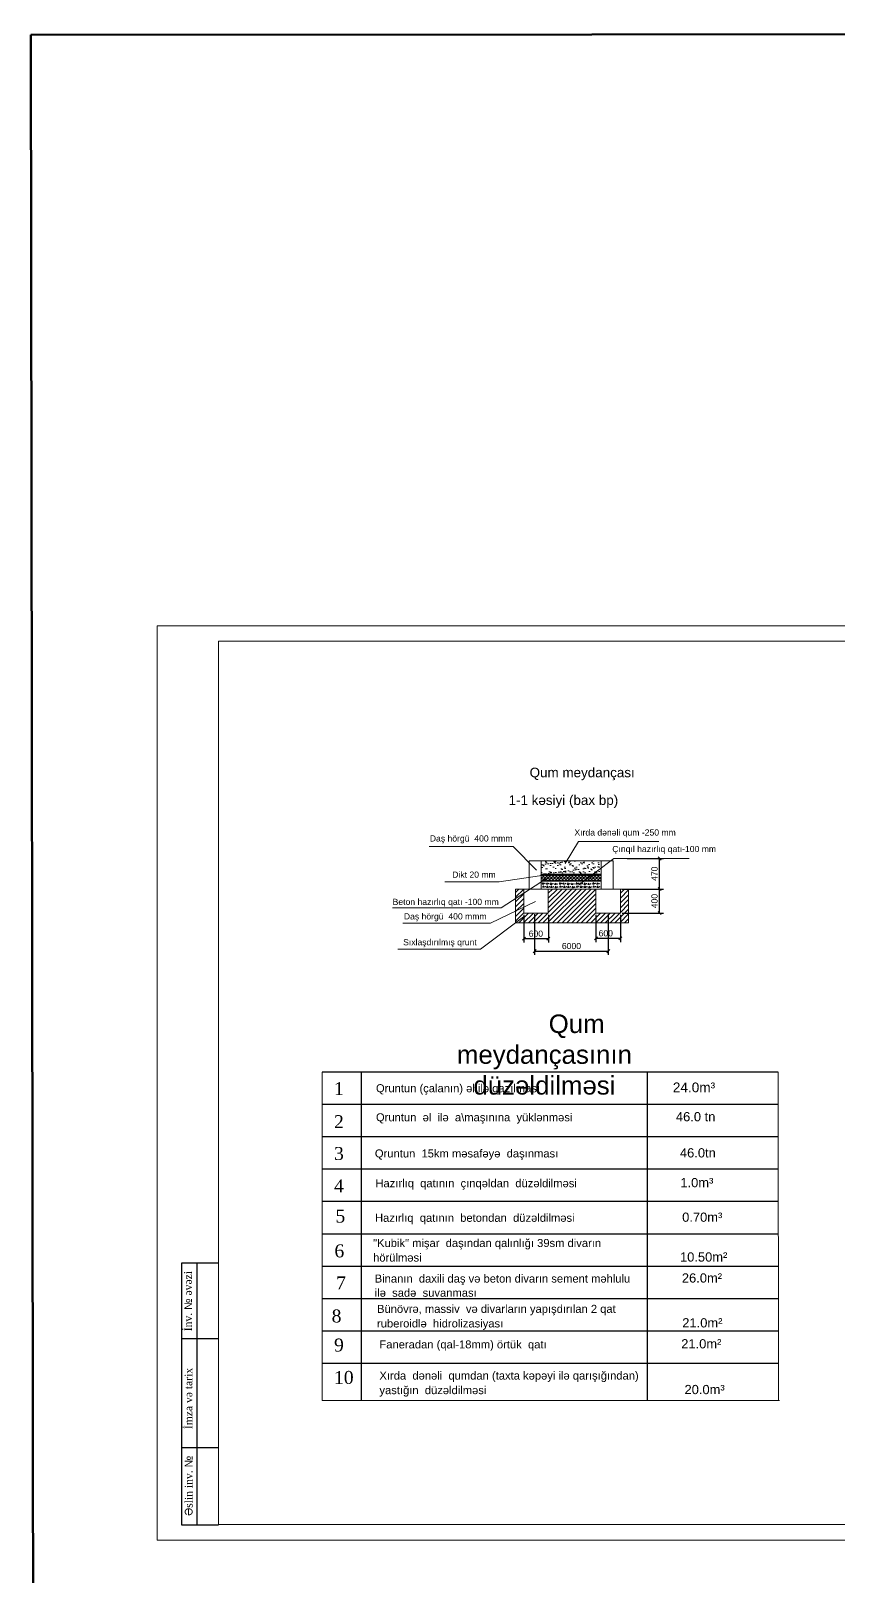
# Model space of a CAD drawing. Header units: feet. Extents: x 3381 to 683784, y 675186 to 4376258.
# Drawn here: x 680885 to 681147, y 4375556 to 4376057 of the extents above; entities that cross this region are included whole.
import ezdxf

# ---------------------------------------------------------------- set-up
doc = ezdxf.new("R2010")
doc.units = ezdxf.units.FT
doc.header["$MEASUREMENT"] = 0
doc.header["$PDMODE"] = 34
doc.header["$PDSIZE"] = 0.01
doc.linetypes.add('DUZ', pattern=[0])
doc.layers.get('0').update_dxf_attribs({"linetype": 'CONTINUOUS'})
doc.layers.get('Defpoints').update_dxf_attribs({"linetype": 'CONTINUOUS'})
for name, color, linetype in [('Layer8', 7, 'CONTINUOUS'), ('ramka', 7, 'CONTINUOUS'), ('yol', 7, 'CONTINUOUS')]:
    doc.layers.add(name, color=color, linetype=linetype)
doc.layers.add('rabit xt', color=7, linetype='CONTINUOUS', lineweight=13)
doc.layers.add('Su S1', color=5, linetype='CONTINUOUS', lineweight=60)
doc.styles.get("Standard").update_dxf_attribs({"font": 'arial.ttf', "height": 2})
doc.styles.add('style5', font='ariall.ttf', dxfattribs={"height": 400})
doc.dimstyles.new('ISO-25', dxfattribs={"dimtxt": 2, "dimasz": 1, "dimexe": 1.25, "dimexo": 0.625, "dimtad": 1, "dimtxsty": 'Standard', "dimblk": 'OBLIQUE', "dimcen": 2.5, "dimadec": 0, "dimazin": 0, "dimtfac": 1, "dimtmove": 0, "dimatfit": 3, "dimldrblk": 'OBLIQUE', "dimfxl": 1, "dimarcsym": 0})
pattern_1 = [(45, (673070.6767, 4366900.0101), (-0.78, 0.78), [])]

# ---------------------------------------------------------------- blocks, each defined once
blk = doc.blocks.new('_Oblique')
at = {"color": 0, "linetype": 'ByBlock', "lineweight": -2}
blk.add_line((-0.5, -0.5), (0.5, 0.5), dxfattribs=at)
blk = doc.blocks.new('*D27')
at = {"layer": 'Defpoints', "color": 0, "linetype": 'Continuous', "lineweight": 30, "ltscale": 0.5, "transparency": 16777216}
for p in [(681068, 4375770.9), (681075.95, 4375770.9), (681068, 4375762.66)]:
    blk.add_point(p, dxfattribs=at)
at = {"layer": 'yol', "color": 0, "linetype": 'Continuous', "lineweight": -2, "ltscale": 0.5, "transparency": 16777216}
for p, q in [((681068, 4375770.28), (681068, 4375761.41)), ((681075.95, 4375770.28), (681075.95, 4375761.41)), ((681075.95, 4375762.66), (681068, 4375762.66))]:
    blk.add_line(p, q, dxfattribs=at)
at = {"layer": 'yol', "color": 0, "linetype": 'Continuous', "lineweight": -2, "ltscale": 0.5, "transparency": 16777216, "rotation": 180}
blk.add_blockref('_Oblique', (681068, 4375762.66), dxfattribs=at)
at = {"layer": 'yol', "color": 0, "linetype": 'Continuous', "lineweight": -2, "ltscale": 0.5, "transparency": 16777216}
blk.add_blockref('_Oblique', (681075.95, 4375762.66), dxfattribs=at)
at = {"layer": 'yol', "color": 0, "linetype": 'Continuous', "lineweight": 20, "ltscale": 0.5, "transparency": 16777216, "insert": (681071.2, 4375764.3), "char_height": 2, "attachment_point": 5}
blk.add_mtext('600', dxfattribs=at)
blk = doc.blocks.new('*D23')
at = {"layer": 'Defpoints', "color": 0, "linetype": 'Continuous', "lineweight": 30, "ltscale": 0.5, "transparency": 16777216}
for p in [(681044.61, 4375770.9), (681052.56, 4375770.9), (681044.61, 4375762.55)]:
    blk.add_point(p, dxfattribs=at)
at = {"layer": 'yol', "color": 0, "linetype": 'Continuous', "lineweight": -2, "ltscale": 0.5, "transparency": 16777216}
for p, q in [((681044.61, 4375770.28), (681044.61, 4375761.3)), ((681052.56, 4375770.28), (681052.56, 4375761.3)), ((681052.56, 4375762.55), (681044.61, 4375762.55))]:
    blk.add_line(p, q, dxfattribs=at)
at = {"layer": 'yol', "color": 0, "linetype": 'Continuous', "lineweight": -2, "ltscale": 0.5, "transparency": 16777216, "rotation": 180}
blk.add_blockref('_Oblique', (681044.61, 4375762.55), dxfattribs=at)
at = {"layer": 'yol', "color": 0, "linetype": 'Continuous', "lineweight": -2, "ltscale": 0.5, "transparency": 16777216}
blk.add_blockref('_Oblique', (681052.56, 4375762.55), dxfattribs=at)
at = {"layer": 'yol', "color": 0, "linetype": 'Continuous', "lineweight": 20, "ltscale": 0.5, "transparency": 16777216, "insert": (681048.5, 4375764.2), "char_height": 2, "attachment_point": 5}
blk.add_mtext('600', dxfattribs=at)
blk = doc.blocks.new('*D24')
at = {"layer": 'Defpoints', "color": 0, "linetype": 'Continuous', "lineweight": 30, "ltscale": 0.5, "transparency": 16777216}
for p in [(681048.09, 4375771.11), (681072.03, 4375771.11), (681072.03, 4375758.53)]:
    blk.add_point(p, dxfattribs=at)
at = {"layer": 'yol', "color": 0, "linetype": 'Continuous', "lineweight": -2, "ltscale": 0.5, "transparency": 16777216}
for p, q in [((681048.09, 4375770.49), (681048.09, 4375757.28)), ((681072.03, 4375770.49), (681072.03, 4375757.28)), ((681048.09, 4375758.53), (681072.03, 4375758.53))]:
    blk.add_line(p, q, dxfattribs=at)
at = {"layer": 'yol', "color": 0, "linetype": 'Continuous', "lineweight": -2, "ltscale": 0.5, "transparency": 16777216, "rotation": 180}
blk.add_blockref('_Oblique', (681048.09, 4375758.53), dxfattribs=at)
at = {"layer": 'yol', "color": 0, "linetype": 'Continuous', "lineweight": -2, "ltscale": 0.5, "transparency": 16777216}
blk.add_blockref('_Oblique', (681072.03, 4375758.53), dxfattribs=at)
at = {"layer": 'yol', "color": 0, "linetype": 'Continuous', "lineweight": 20, "ltscale": 0.5, "transparency": 16777216, "insert": (681060.06, 4375760.18), "char_height": 2, "attachment_point": 5}
blk.add_mtext('6000', dxfattribs=at)
blk = doc.blocks.new('*D25')
at = {"layer": 'Defpoints', "color": 0, "linetype": 'Continuous', "lineweight": 30, "ltscale": 0.5, "transparency": 16777216}
for p in [(681077.54, 4375788.63), (681088.68, 4375788.63), (681077.54, 4375778.71)]:
    blk.add_point(p, dxfattribs=at)
at = {"layer": 'yol', "color": 0, "linetype": 'Continuous', "lineweight": -2, "ltscale": 0.5, "transparency": 16777216}
for p, q in [((681078.16, 4375788.63), (681089.93, 4375788.63)), ((681088.68, 4375778.71), (681088.68, 4375788.63)), ((681078.16, 4375778.71), (681089.93, 4375778.71))]:
    blk.add_line(p, q, dxfattribs=at)
for p, rotation in [((681088.68, 4375788.63), 90), ((681088.68, 4375778.71), 270)]:
    blk.add_blockref('_Oblique', p, dxfattribs=dict(at, rotation=rotation))
at = {"layer": 'yol', "color": 0, "linetype": 'Continuous', "lineweight": 20, "ltscale": 0.5, "transparency": 16777216, "insert": (681087.03, 4375783.67), "char_height": 2, "attachment_point": 5, "rotation": 90}
blk.add_mtext('470', dxfattribs=at)
blk = doc.blocks.new('*D26')
at = {"layer": 'Defpoints', "color": 0, "linetype": 'Continuous', "lineweight": 30, "ltscale": 0.5, "transparency": 16777216}
for p in [(681075.95, 4375778.7), (681088.68, 4375778.7), (681075.95, 4375770.9)]:
    blk.add_point(p, dxfattribs=at)
at = {"layer": 'yol', "color": 0, "linetype": 'Continuous', "lineweight": -2, "ltscale": 0.5, "transparency": 16777216}
for p, q in [((681076.57, 4375778.7), (681089.93, 4375778.7)), ((681088.68, 4375770.9), (681088.68, 4375778.7)), ((681076.57, 4375770.9), (681089.93, 4375770.9))]:
    blk.add_line(p, q, dxfattribs=at)
for p, rotation in [((681088.68, 4375778.7), 90), ((681088.68, 4375770.9), 270)]:
    blk.add_blockref('_Oblique', p, dxfattribs=dict(at, rotation=rotation))
at = {"layer": 'yol', "color": 0, "linetype": 'Continuous', "lineweight": 20, "ltscale": 0.5, "transparency": 16777216, "insert": (681087.03, 4375774.8), "char_height": 2, "attachment_point": 5, "rotation": 90}
blk.add_mtext('400', dxfattribs=at)

msp = doc.modelspace()

# ---------------------------------------------------------------- hatches: boundary and pattern name
at = {"layer": 'yol', "linetype": 'Continuous', "lineweight": 20, "ltscale": 0.5}
h = msp.add_hatch(dxfattribs=at)
h.set_pattern_fill('AR-SAND', color=256, scale=0.0468)
h.set_pattern_definition([(37.5, (673070.6767, 4366900.0101), (-0.07488146, 2.29045395), [0, -1.8068544, 0, -2.020824, 0, -1.93167]), (7.5, (673070.6767, 4366900.01), (2.103769, 3.3547415), [0, -0.9747504, 0, -1.6285464, 0, -0.624078]), (327.5, (673069.2146, 4366900.0101), (3.7018443, 0.00672602), [0, -0.59436, 0, -2.139696, 0, -2.793492]), (317.5, (673069.2146, 4366900.01), (3.5734442, 1.0433092), [0, -0.29718, 0, -1.4026896, 0, -1.604772])])
h.paths.add_polyline_path([(681050.235, 4375787.872), (681069.735, 4375787.872), (681069.735, 4375783.582), (681050.235, 4375783.582)])
h = msp.add_hatch(dxfattribs=at)
h.set_pattern_fill('JIS_WOOD', color=256, scale=1.56)
h.set_pattern_definition(pattern_1)
h.paths.add_polyline_path([(681078.619, 4375767.745), (681078.619, 4375778.705), (681077.535, 4375778.707), (681075.95, 4375778.707), (681075.95, 4375770.902), (681068, 4375770.902), (681068, 4375778.707), (681052.55, 4375778.707), (681052.55, 4375770.902), (681044.6, 4375770.902), (681044.6, 4375777.441), (681041.928, 4375775.708), (681041.928, 4375767.745)])
h = msp.add_hatch(dxfattribs=at)
h.set_pattern_fill('JIS_WOOD', color=256, scale=1.56)
h.set_pattern_definition(pattern_1)
h.paths.add_polyline_path([(681041.928, 4375775.708), (681044.6, 4375777.441), (681044.6, 4375778.702), (681041.928, 4375778.707)])
at = {"layer": 'yol', "linetype": 'Continuous', "lineweight": 0, "ltscale": 0.5}
h = msp.add_hatch(dxfattribs=at)
h.set_pattern_fill('SACNCR', color=256, scale=0.312)
h.set_pattern_definition([(45, (673070.6767, 4366900.01015), (-0.525344983, 0.525344983), []), (45, (673071.20204, 4366900.01015), (-0.525344983, 0.525344983), [0, -0.74295])])
h.paths.add_polyline_path([(681050.235, 4375783.192), (681069.735, 4375783.192), (681069.735, 4375781.242), (681050.235, 4375781.242)])

# ---------------------------------------------------------------- linework, layer by layer
at = {"color": 7, "lineweight": 25, "ltscale": 15}
msp.add_line((680938.485, 4375572.168), (680938.485, 4375657.168), dxfattribs=at)
at = {"color": 7, "linetype": 'DUZ', "lineweight": 25}
for p, q in [((680933.554, 4375632.728), (680945.554, 4375632.728)), ((680933.485, 4375597.288), (680945.485, 4375597.288))]:
    msp.add_line(p, q, dxfattribs=at)
at = {"color": 7, "lineweight": 50}
msp.add_lwpolyline([(680884.541, 4376056.245), (683070.69, 4376057.484), (683072.176, 4375009.268), (680886.028, 4375008.029)], close=True, dxfattribs=at)
at = {"color": 7, "linetype": 'DUZ', "lineweight": 25}
msp.add_lwpolyline([(680945.485, 4375657.168), (680933.485, 4375657.168), (680933.485, 4375572.168), (680945.485, 4375572.168)], dxfattribs=at)
at = {"layer": 'rabit xt', "color": 7, "lineweight": 20, "ltscale": 0.3}
for points in [[(680925.495, 4375864.227), (681345.495, 4375864.227), (681345.495, 4375567.227)], [(680925.495, 4375864.227), (680925.495, 4375567.227), (681345.495, 4375567.227)]]:
    msp.add_lwpolyline(points, dxfattribs=at)
msp.add_lwpolyline([(680945.495, 4375859.227), (681340.495, 4375859.227), (681340.495, 4375572.227), (680945.495, 4375572.227)], close=True, dxfattribs=at)
at = {"layer": 'Su S1', "color": 0, "linetype": 'DUZ', "lineweight": 25, "ltscale": 0.6}
for p, q in [((681127.235, 4375719.269), (680979.127, 4375719.269)), ((680991.763, 4375719.269), (680991.763, 4375645.593)), ((680991.763, 4375719.269), (680991.763, 4375612.566)), ((681084.636, 4375719.269), (681084.636, 4375612.566)), ((681127.235, 4375708.739), (680979.127, 4375708.739)), ((681127.235, 4375698.209), (680979.127, 4375698.209)), ((681127.235, 4375687.679), (680979.127, 4375687.679)), ((681127.235, 4375677.149), (680979.127, 4375677.149)), ((681127.235, 4375666.619), (680979.127, 4375666.619)), ((681127.235, 4375656.108), (680979.127, 4375656.108)), ((681127.345, 4375645.593), (680979.127, 4375645.593)), ((681127.345, 4375635.078), (680979.127, 4375635.078)), ((681127.345, 4375624.548), (680979.127, 4375624.548)), ((681127.345, 4375624.548), (680979.127, 4375624.548))]:
    msp.add_line(p, q, dxfattribs=at)
at = {"layer": 'yol', "linetype": 'Continuous', "lineweight": 20, "ltscale": 0.5}
for points in [[(681057.988, 4375786.996), (681062.317, 4375794.186), (681088.39, 4375794.186)], [(681048.697, 4375784.856), (681041.163, 4375792.484), (681013.88, 4375792.484)], [(681046.335, 4375787.872), (681046.335, 4375778.707), (681044.6, 4375778.702), (681044.6, 4375770.902), (681052.55, 4375770.902)], [(681050.235, 4375787.872), (681050.235, 4375778.707), (681052.55, 4375778.702), (681052.55, 4375770.902), (681044.6, 4375770.902)], [(681046.335, 4375787.872), (681050.235, 4375787.872)], [(681050.235, 4375787.872), (681046.335, 4375787.872)], [(681050.235, 4375787.872), (681069.735, 4375787.872)], [(681062.294, 4375779.912), (681073.835, 4375788.626), (681098.232, 4375788.626)], [(681069.735, 4375787.872), (681069.735, 4375778.707), (681068, 4375778.702), (681068, 4375770.902), (681075.95, 4375770.902)], [(681073.635, 4375787.872), (681073.635, 4375778.707), (681075.95, 4375778.702), (681075.95, 4375770.902), (681068, 4375770.902)], [(681069.735, 4375787.872), (681073.635, 4375787.872)], [(681051.908, 4375782.182), (681037.222, 4375772.655), (681001.936, 4375772.655)], [(681052.588, 4375783.483), (681036.63, 4375780.996), (681018.993, 4375780.996)], [(681044.6, 4375778.702), (681041.928, 4375778.707), (681041.928, 4375767.745), (681078.619, 4375767.745), (681078.619, 4375778.705), (681078.619, 4375778.705), (681077.535, 4375778.707)], [(681046.335, 4375778.707), (681050.235, 4375778.707), (681077.535, 4375778.707)], [(681050.235, 4375783.582), (681069.735, 4375783.582)], [(681050.235, 4375783.582), (681051.028, 4375783.395), (681050.235, 4375783.192)], [(681050.235, 4375783.582), (681051.028, 4375783.395), (681050.235, 4375783.192)], [(681050.235, 4375778.707), (681050.235, 4375783.192), (681069.735, 4375783.192)], [(681050.235, 4375778.707), (681050.235, 4375781.242), (681069.735, 4375781.242)], [(681050.235, 4375778.707), (681069.735, 4375778.707)], [(681051.167, 4375783.585), (681051.96, 4375783.398), (681051.167, 4375783.195)], [(681051.864, 4375783.601), (681052.657, 4375783.414), (681051.864, 4375783.211)], [(681052.777, 4375783.575), (681053.57, 4375783.388), (681052.777, 4375783.185)], [(681053.758, 4375783.585), (681054.551, 4375783.398), (681053.758, 4375783.195)], [(681054.135, 4375778.707), (681065.835, 4375778.707)], [(681054.754, 4375783.58), (681055.547, 4375783.393), (681054.754, 4375783.19)], [(681055.994, 4375783.58), (681056.786, 4375783.393), (681055.994, 4375783.19)], [(681057.011, 4375783.613), (681057.804, 4375783.426), (681057.011, 4375783.223)], [(681058.172, 4375783.56), (681058.964, 4375783.373), (681058.172, 4375783.17)], [(681059.477, 4375783.584), (681060.27, 4375783.397), (681059.477, 4375783.194)], [(681060.645, 4375783.572), (681061.438, 4375783.385), (681060.645, 4375783.182)], [(681062.206, 4375783.582), (681062.999, 4375783.395), (681062.206, 4375783.192)], [(681063.19, 4375783.582), (681063.983, 4375783.395), (681063.19, 4375783.192)], [(681064.465, 4375783.582), (681065.258, 4375783.395), (681064.465, 4375783.192)], [(681065.301, 4375783.582), (681066.094, 4375783.395), (681065.301, 4375783.192)], [(681066.452, 4375783.582), (681067.245, 4375783.395), (681066.452, 4375783.192)], [(681067.578, 4375783.582), (681068.37, 4375783.395), (681067.578, 4375783.192)], [(681068.578, 4375783.582), (681069.371, 4375783.395), (681068.578, 4375783.192)], [(681048.392, 4375774.618), (681033.738, 4375767.608), (681005.358, 4375767.608)], [(681044.449, 4375769.666), (681030.558, 4375759.163), (681003.72, 4375759.163)], [(681127.609, 4375612.566), (680979.127, 4375612.566), (680979.127, 4375719.269)], [(681127.235, 4375719.269), (681127.328, 4375612.566)]]:
    msp.add_lwpolyline(points, dxfattribs=at)
for points in [[(681050.235, 4375787.872), (681069.735, 4375787.872), (681069.735, 4375783.582), (681050.235, 4375783.582)], [(681050.235, 4375783.582), (681069.735, 4375783.582), (681069.735, 4375783.192), (681050.235, 4375783.192)], [(681050.235, 4375783.192), (681069.735, 4375783.192), (681069.735, 4375781.242), (681050.235, 4375781.242)], [(681050.235, 4375781.242), (681069.735, 4375781.242), (681069.735, 4375778.707), (681050.235, 4375778.707)], [(681050.849, 4375780.84), (681050.54, 4375780.326), (681051.078, 4375780.326)], [(681050.96, 4375779.776), (681050.651, 4375779.262), (681051.189, 4375779.262)], [(681052.114, 4375780.774), (681051.805, 4375780.26), (681052.343, 4375780.26)], [(681052.313, 4375779.732), (681052.005, 4375779.218), (681052.542, 4375779.218)], [(681053.467, 4375780.729), (681053.159, 4375780.215), (681053.696, 4375780.215)], [(681053.6, 4375779.732), (681053.292, 4375779.218), (681053.829, 4375779.218)], [(681054.821, 4375780.663), (681054.512, 4375780.149), (681055.05, 4375780.149)], [(681054.976, 4375779.621), (681054.667, 4375779.107), (681055.205, 4375779.107)], [(681056.352, 4375780.84), (681056.043, 4375780.326), (681056.581, 4375780.326)], [(681056.463, 4375779.776), (681056.154, 4375779.262), (681056.692, 4375779.262)], [(681057.616, 4375780.774), (681057.308, 4375780.26), (681057.846, 4375780.26)], [(681057.816, 4375779.732), (681057.508, 4375779.218), (681058.045, 4375779.218)], [(681058.97, 4375780.729), (681058.661, 4375780.215), (681059.199, 4375780.215)], [(681059.103, 4375779.732), (681058.795, 4375779.218), (681059.332, 4375779.218)], [(681060.324, 4375780.663), (681060.015, 4375780.149), (681060.553, 4375780.149)], [(681060.479, 4375779.621), (681060.17, 4375779.107), (681060.708, 4375779.107)], [(681061.744, 4375780.84), (681061.435, 4375780.326), (681061.973, 4375780.326)], [(681061.855, 4375779.776), (681061.546, 4375779.262), (681062.084, 4375779.262)], [(681063.008, 4375780.774), (681062.7, 4375780.26), (681063.237, 4375780.26)], [(681063.208, 4375779.732), (681062.9, 4375779.218), (681063.437, 4375779.218)], [(681064.362, 4375780.729), (681064.053, 4375780.215), (681064.591, 4375780.215)], [(681064.495, 4375779.732), (681064.186, 4375779.218), (681064.724, 4375779.218)], [(681065.715, 4375780.663), (681065.407, 4375780.149), (681065.945, 4375780.149)], [(681065.871, 4375779.621), (681065.562, 4375779.107), (681066.1, 4375779.107)], [(681067.187, 4375780.84), (681066.878, 4375780.326), (681067.416, 4375780.326)], [(681067.298, 4375779.776), (681066.989, 4375779.262), (681067.527, 4375779.262)], [(681068.451, 4375780.774), (681068.143, 4375780.26), (681068.68, 4375780.26)], [(681068.651, 4375779.732), (681068.342, 4375779.218), (681068.88, 4375779.218)]]:
    msp.add_lwpolyline(points, close=True, dxfattribs=at)
for centre in [(681051.426, 4375780.548), (681051.537, 4375779.484), (681052.691, 4375780.481), (681052.89, 4375779.44), (681054.044, 4375780.437), (681054.177, 4375779.44), (681055.398, 4375780.37), (681055.553, 4375779.329), (681056.929, 4375780.548), (681057.04, 4375779.484), (681058.194, 4375780.481), (681058.393, 4375779.44), (681059.547, 4375780.437), (681059.68, 4375779.44), (681060.901, 4375780.37), (681061.056, 4375779.329), (681062.321, 4375780.548), (681062.432, 4375779.484), (681063.585, 4375780.481), (681063.785, 4375779.44), (681064.939, 4375780.437), (681065.072, 4375779.44), (681066.293, 4375780.37), (681066.448, 4375779.329), (681067.764, 4375780.548), (681067.875, 4375779.484), (681069.028, 4375780.481), (681069.228, 4375779.44)]:
    msp.add_circle(centre, 0.0877, dxfattribs=at)

# ---------------------------------------------------------------- texts
at = {"lineweight": -2, "ltscale": 6, "char_height": 2.5, "attachment_point": 1, "rotation": 90}
for s, width, insert in [('{\\fTimes New Roman|b0|i0|c238|p18;İnv. }№{\\fTimes New Roman|b0|i0|c238|p18; əvəzi}', 5958.25226, (680934.308, 4375635.051)), ('{\\fTimes New Roman|b0|i0|c238|p18;İmza və tarix}', 5408.56003, (680934.437, 4375603.234)), ('Ə{\\fTimes New Roman|b0|i0|c238|p18;slin inv.} №', 5311.53721, (680934.518, 4375575.065))]:
    msp.add_mtext_dynamic_manual_height_columns(s, width=width, gutter_width=12.5, heights=[0], dxfattribs=dict(at, insert=insert))
at = {"layer": 'Layer8', "color": 0, "lineweight": 18, "char_height": 4.212, "width": 174.50784, "attachment_point": 1, "style": 'style5'}
for s, insert in [('{\\fTimes New Roman|b0|i0|c0|p18;1}', (680982.971, 4375715.991)), ('{\\fTimes New Roman|b0|i0|c0|p18;2}', (680982.971, 4375705.242)), ('{\\fTimes New Roman|b0|i0|c0|p18;3}', (680982.971, 4375694.911)), ('{\\fTimes New Roman|b0|i0|c238|p18;4}', (680982.971, 4375684.405)), ('{\\fTimes New Roman|b0|i0|c238|p18;5 }', (680983.426, 4375674.563)), ('{\\fTimes New Roman|b0|i0|c238|p18;6 }', (680983.108, 4375663.269)), ('{\\fTimes New Roman|b0|i0|c238|p18;7  }', (680983.64, 4375652.867)), ('{\\fTimes New Roman|b0|i0|c0|p18;8\\fTimes New Roman|b0|i0|c238|p18;  }', (680982.192, 4375642.111)), ('{\\fTimes New Roman|b0|i0|c238|p18;9  }', (680982.967, 4375632.677)), ('{\\fTimes New Roman|b0|i0|c0|p18;10\\fTimes New Roman|b0|i0|c238|p18;  }', (680982.967, 4375622.147))]:
    msp.add_mtext(s, dxfattribs=dict(at, insert=insert))
at = {"layer": 'ramka', "color": 0, "lineweight": 13, "ltscale": 0.4, "attachment_point": 2}
for s, width, gutter_width, height, insert, char_height in [('{\\fArial|b0|i0|c238|p34;Qum meydançası}', 62.01168, 5, 4.655, (681063.543, 4375818.128), 3.12), ('{\\fArial|b0|i0|c238|p34;1-1 kəsiyi} (bax bp)', 62.01168, 5, 4.655, (681057.441, 4375809.146), 3.12), ('Da{\\fArial|b0|i0|c238|p34;ş hörgü  400 mmm}', 171.75234, 5, 0.582, (681027.501, 4375796.149), 2), ('{\\fArial|b0|i0|c238|p34;Xırda dənəli qum -250} mm', 171.75234, 5, 0.582, (681077.48, 4375798.085), 2), ('{\\fArial|b0|i0|c238|p34;Çınqıl hazırlıq qatı-100} mm', 171.75234, 5, 0.582, (681090.165, 4375792.713), 2), ('{\\fArial|b0|i0|c238|p34;Dikt 20 mm}', 171.75234, 5, 0.582, (681028.406, 4375784.39), 2), ('{\\fArial|b0|i0|c238|p34;Beton hazırlıq qatı -100} mm', 171.75234, 5, 0.582, (681019.229, 4375775.535), 2), ('Da{\\fArial|b0|i0|c238|p34;ş hörgü  400 mmm}', 171.75234, 5, 0.582, (681019.073, 4375770.83), 2), ('S{\\fArial|b0|i0|c238|p34;ıxlaşdırılmış qrunt}', 171.75234, 5, 0.582, (681017.363, 4375762.43), 2), ('\\pxt4.29840E+022;         {\\fArial|b0|i0|c238|p34;Qum} \\pxt4.29840E+022;{\\fArial|b0|i0|c238|p34;meydançasının }\\pxt4.29840E+022;{\\fArial|b0|i0|c238|p34;düzəldilməsi}', 47.11896, 7.516, 14.225, (681051.278, 4375737.936), 6)]:
    msp.add_mtext_dynamic_auto_height_columns(s, width=width, gutter_width=gutter_width, height=height, count=1, dxfattribs=dict(at, insert=insert, char_height=char_height))
at = {"layer": 'ramka', "color": 0, "lineweight": 13, "ltscale": 0.4, "attachment_point": 1}
for s, insert, char_height, width in [('{\\fArial|b0|i0|c238|p34;\\H0.82305x;Qruntun \\fArial|b0|i0|c204|p34;(\\fArial|b0|i0|c238|p34;çalanın) əl ilə qazılması                                 \\H1.215x;        24.0m³\\P\\H0.82305x;\\PQruntun  əl  ilə  a\\\\maşınına  yüklənməsi                               \\H1.1538x;  46.0 tn}', (680996.586, 4375715.856), 3.159, 217.68279), ('{\\fArial|b0|i0|c238|p34;\\H0.82305x;Qruntun \\fArial|b0|i0|c204|p34; 15km \\fArial|b0|i0|c238|p34;məsafəyə  daşınması                                      \\H1.1538x; 46.0tn}', (680996.226, 4375694.509), 3.159, 124.33357), ('\\pt3.6449,7.29,9.7199;{\\fArial|b0|i0|c238|p34;\\H0.82305x;Hazırlıq  qatının  çınqəldan  düzəldilməsi                               \\H1.1538x;  1.0m³}', (680996.403, 4375684.837), 3.159, 153.36691), ('\\pt3.6449,7.29,9.7199;{\\fArial|b0|i0|c238|p34;\\H0.82305x;Hazırlıq  qatının  betondan  düzəldilməsi                              \\H1.1538x;    0.70m³}', (680996.272, 4375673.604), 3.159, 153.36691), ('{\\fArial|b0|i0|c238|p34;"Kubik" mişar  daşından qalınlığı 39sm divarın\\Phörülməsi           }                                                                       {\\H1.1538x; 10.50m²\\fArial|b0|i0|c238|p34;\\H0.86667x;                                                                         }', (680995.653, 4375665.017), 2.6, 146.33988), ('{\\fArial|b0|i0|c238|p34;Binanın  daxili daş və beton divarın sement məhlulu            \\H1.1538x; \\fArial|b0|i0|c204|p34;  \\fArial|b0|i0|c238|p34; 26.0m²  \\H0.86667x;                               ilə  sadə  suvanması}', (680996.179, 4375653.859), 2.6, 146.33988), ('{\\fArial|b0|i0|c238|p34;Bünövrə, massiv  və divarların yapışdırılan 2 qat\\Pruberoidlə  hidrolizasiyası                                                     \\H1.1538x;    21.0m² \\H0.86667x; }', (680996.931, 4375643.62), 2.6, 133.27364), ('Faneradan (qal-18mm) {\\fArial|b0|i0|c238|p34;örtük  qatı                                      }   {\\fArial|b0|i0|c238|p34;\\H1.1538x;  21.0m²}', (680997.707, 4375632.475), 2.6, 147.70865), ('{\\fArial|b0|i0|c238|p34;\\H0.82305x;Xırda  dənəli  qumdan (taxta kəpəyi ilə qarışığından)\\Pyastığın  düzəldilməsi                                                          \\H1.1538x;     20.0m³ \\H0.86667x;   }', (680997.707, 4375621.945), 3.159, 169.40447)]:
    msp.add_mtext(s, dxfattribs=dict(at, insert=insert, char_height=char_height, width=width))

# ---------------------------------------------------------------- dimensions: what is measured, and where the dimension line sits
at = {"layer": 'yol', "linetype": 'Continuous', "lineweight": 20, "ltscale": 0.5}
for base, p1, p2, text, picture, middle in [((681088.68, 4375788.626), (681077.535, 4375778.707), (681077.535, 4375788.626), '470', '*D25', (681087.034, 4375783.666)), ((681088.68, 4375778.702), (681075.95, 4375770.902), (681075.95, 4375778.702), '400', '*D26', (681087.034, 4375774.802))]:
    dim = msp.add_linear_dim(base=base, p1=p1, p2=p2, angle=90, text=text, dimstyle='ISO-25', override={"dimfxl": 1.25}, dxfattribs=at)
    dim.commit()
    dim.dimension.update_dxf_attribs({"geometry": picture, "text_midpoint": middle})
for base, p1, p2, picture, middle in [((681044.606, 4375762.554), (681052.556, 4375770.902), (681044.606, 4375770.902), '*D23', (681048.5, 4375762.554)), ((681068, 4375762.657), (681075.95, 4375770.902), (681068, 4375770.902), '*D27', (681071.203, 4375762.657))]:
    dim = msp.add_linear_dim(base=base, p1=p1, p2=p2, text='600', dimstyle='ISO-25', override={"dimfxl": 1.25}, dxfattribs=at)
    dim.commit()
    dim.dimension.update_dxf_attribs({"geometry": picture, "text_midpoint": middle, "dimtype": 160})
dim = msp.add_linear_dim(base=(681072.029, 4375758.534), p1=(681048.087, 4375771.11), p2=(681072.029, 4375771.11), text='6000', dimstyle='ISO-25', override={"dimfxl": 1.25}, dxfattribs=at)
dim.commit()
dim.dimension.update_dxf_attribs({"geometry": '*D24', "text_midpoint": (681060.058, 4375760.18)})

doc.saveas('drawing.dxf')
